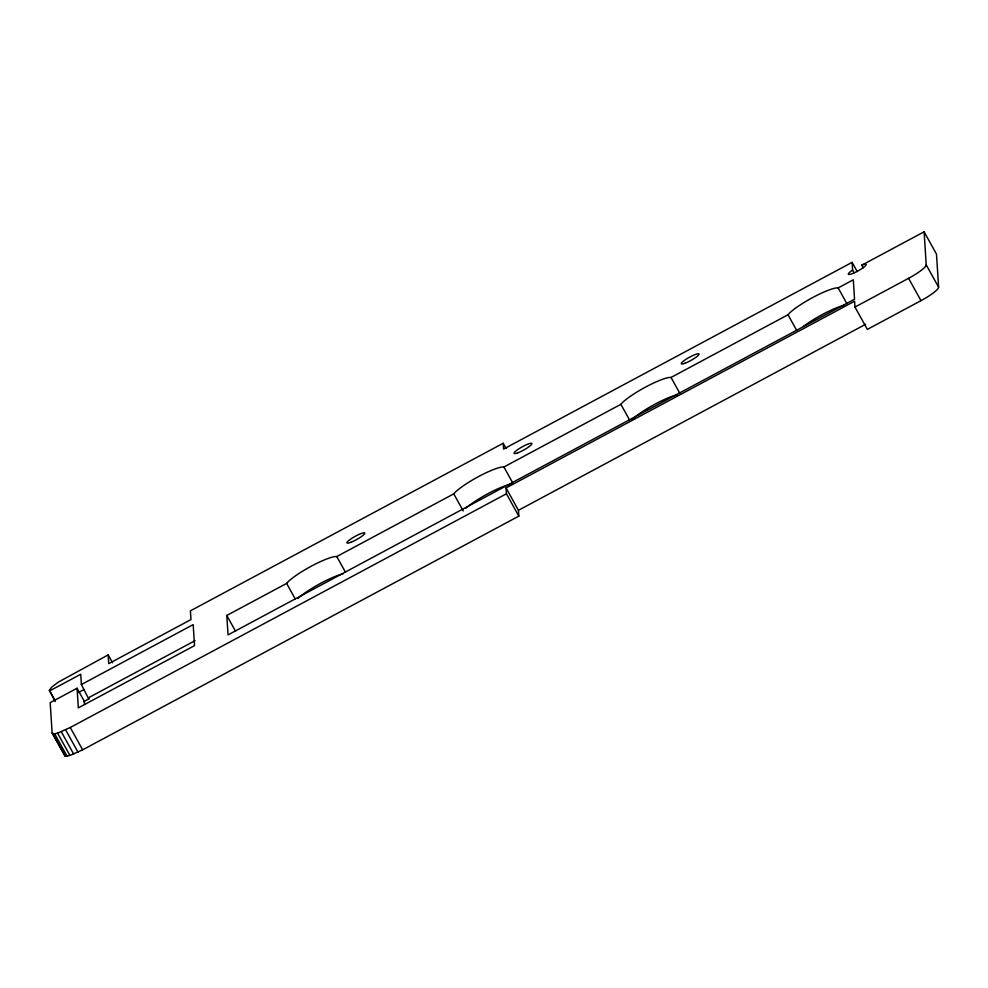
<?xml version="1.0" encoding="UTF-8"?>
<svg xmlns="http://www.w3.org/2000/svg" width="988" height="988" viewBox="0 0 988 988"><rect width="100%" height="100%" fill="white"/><g stroke="black" fill="none" stroke-linecap="round" stroke-linejoin="round"><path stroke-width="1.48" d="M55.279 701.529L49.4 690.402L51.672 687.179L58.119 682.251L108.174 654.896L112.546 662.775M286.631 583.414L288.422 581.45A30.517 5.298 -29 0 1 334.858 556.565L336.772 556.54L453.764 493.864L455.554 491.901A30.517 5.298 -29 0 1 501.99 467.015L503.905 466.991L620.884 404.314L622.675 402.351A30.517 5.298 -29 0 1 669.123 377.465L671.025 377.453L788.016 314.764L789.807 312.801A30.517 5.298 -29 0 1 836.243 287.928L838.157 287.903L853.311 279.789L854.546 299.228L228.043 634.901L226.795 615.462L286.631 583.414L295.375 599.185M108.174 654.896L108.729 663.64L190.956 619.587L190.4 610.843L503.188 443.254L503.559 449.083L852.101 262.339L852.595 270.107L851.52 270.848A10.176 1.766 -29 0 0 850.94 274.121A10.176 1.766 -29 0 0 864.105 266.97A10.176 1.766 -29 0 0 862.388 264.945L861.734 265.216L863.191 267.847M49.449 691.007L80.72 674.248L81.374 684.536L88.747 699.035M861.734 265.216L924.101 231.81L936.488 254.151L938.6 287.187A20.34 3.532 -29 0 1 920.977 300.661L867.353 329.387L854.966 307.046L854.595 301.217L506.054 487.961L506.424 493.79L518.811 516.131L82.646 749.83L69.938 755.462L65.196 756.191L52.142 733.17L50.19 702.653L77.076 688.241L84.363 701.381L84.56 704.407M81.374 684.536L193.179 624.626L194.525 645.633L78.336 707.877L77.076 688.241M78.497 692.502L83.931 689.587M88.661 697.676L195.081 640.656M83.585 701.702L89.031 698.788M52.142 733.17L54.661 733.837L57.551 733.121L70.259 727.489L506.424 493.79M854.966 307.046L908.59 278.32A20.34 3.532 -29 0 0 926.213 264.846L924.101 231.81M518.811 516.131L518.441 510.302L865.624 324.286M926.213 264.846L938.6 287.187M908.59 278.32L920.977 300.661M852.101 262.339L857.201 271.539M852.595 270.107L854.052 272.737M838.157 287.903L846.901 303.674M788.016 314.764L796.76 330.535M671.025 377.453L679.769 393.224M620.884 404.314L629.628 420.085M503.188 443.254L506.103 448.503M503.905 466.991L512.649 482.762M506.054 487.961L518.441 510.302M453.764 493.864L463.224 510.944M336.772 556.54L345.516 572.311M226.795 615.462L235.539 631.233M70.259 727.489L82.646 749.83M49.4 690.402L54.501 699.603M65.628 729.836L78.015 752.177M61.293 731.75L73.68 754.091M57.551 733.121L69.938 755.462M54.661 733.837L67.048 756.178M52.809 733.849L65.196 756.191M803.466 326.398A30.517 5.298 -29 0 1 844.431 305.255M632.147 419.431A30.517 5.298 -29 0 1 677.311 394.792M465.916 508.165A30.517 5.298 -29 0 1 511.463 484.095M297.894 598.53A30.517 5.298 -29 0 1 343.046 573.892M350.74 542.35A10.176 1.766 -29 0 0 364.77 533.397A10.176 1.766 -29 0 0 352.099 538.151A10.176 1.766 -29 0 0 350.74 542.35M517.873 452.8A10.176 1.766 -29 0 0 531.902 443.859A10.176 1.766 -29 0 0 519.231 448.601A10.176 1.766 -29 0 0 517.873 452.8M684.993 363.251A10.176 1.766 -29 0 0 699.035 354.309A10.176 1.766 -29 0 0 686.364 359.064A10.176 1.766 -29 0 0 684.993 363.251"/></g></svg>
